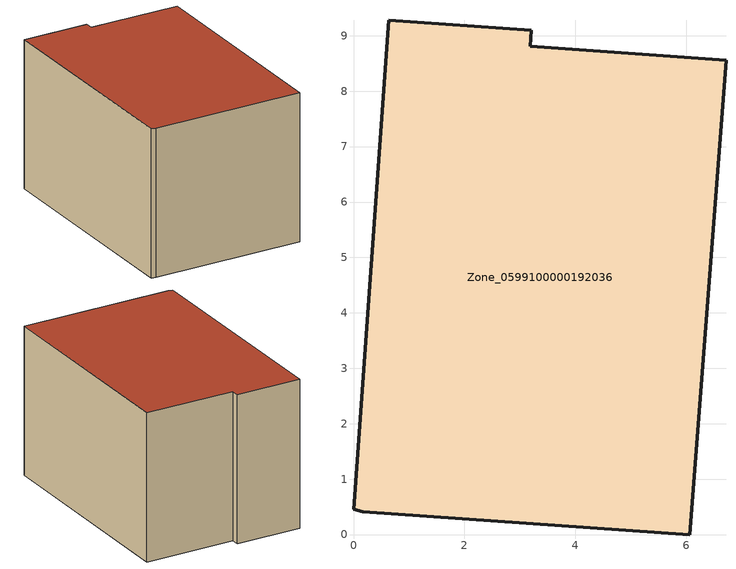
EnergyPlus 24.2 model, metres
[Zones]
Zone_0599100000192036
 floor ground (C_G): 0.17,0.41 0,0.46 0.64,9.28 3.21,9.1 3.19,8.81 6.72,8.56 6.07,0 z7.55
 wall outside (C_F): 6.72,8.56 3.19,8.81 3.21,9.1 0.64,9.28 0,0.46 0.17,0.41 6.07,0 6.72,8.56 z7.55:13.35
 roof outside (C_R): 3.21,9.1 0.64,9.28 0,0.46 0.17,0.41 6.07,0 6.72,8.56 3.19,8.81 z13.35
[BUILDING]
Pand.0599100000192036: North Axis=0; Terrain=City; Loads Convergence Tolerance Value=0.04; Temperature Convergence Tolerance Value=0.4; Solar Distribution=FullExterior; Maximum Number of Warmup Days=25; Minimum Number of Warmup Days=1
[Site:Location]
Rotterdam.The.Hague.AP_ZH_NLD Design_Conditions: Latitude=51.96; Longitude=4.45; Time Zone=1; Elevation=-4.5
[SITE:GROUNDTEMPERATURE:BUILDINGSURFACE]
18, 18, 18, 18, 18, 18, 18, 18, 18, 18, 18, 18
[MATERIAL] Thermal Absorptance=0.9; Solar Absorptance=0.7; Visible Absorptance=0.7
Name | Roughness | Thickness | Conductivity | Density | Specific Heat
G.TI.1946-1964 | MediumSmooth | 0.15 | 1 | 540 | 1210
F.TI.1946-1964 | Rough | 0.3 | 0.857143 | 1920 | 840
R.TI.1946-1964 | MediumRough | 0.2 | 0.277778 | 1500 | 1000
[CONSTRUCTION]
C_G: G.TI.1946-1964
C_F: F.TI.1946-1964
C_R: R.TI.1946-1964
[ZONE]
Zone_0599100000192036: Type=1; Multiplier=1; Ceiling Height=Autocalculate; Volume=Autocalculate; Floor Area=autocalculate; Part of Total Floor Area=Yes
[ZONEINFILTRATION:DESIGNFLOWRATE]
Infil_Zone_0599100000192036: Zone or ZoneList or Space or SpaceList=Zone_0599100000192036; Schedule=AlwaysOn; Design Flow Rate Calculation Method=Flow/Area; Flow Rate per Floor Area=0.003; Constant Term Coefficient=1; Temperature Term Coefficient=0; Velocity Term Coefficient=0; Velocity Squared Term Coefficient=0
[HVACTEMPLATE:ZONE:IDEALLOADSAIRSYSTEM]
Zone_0599100000192036: Maximum Heating Supply Air Temperature=50; Minimum Cooling Supply Air Temperature=13; Maximum Heating Supply Air Humidity Ratio=0.0156; Minimum Cooling Supply Air Humidity Ratio=0.0077; Heating Limit=NoLimit; Cooling Limit=NoLimit; Dehumidification Control Type=ConstantSensibleHeatRatio; Cooling Sensible Heat Ratio=0.7; Dehumidification Setpoint=60; Humidification Control Type=None; Humidification Setpoint=30; Outdoor Air Method=None; Outdoor Air Flow Rate per Person=0.00944; Outdoor Air Flow Rate per Zone Floor Area=0; Outdoor Air Flow Rate per Zone=0; Demand Controlled Ventilation Type=None; Outdoor Air Economizer Type=NoEconomizer; Heat Recovery Type=None; Sensible Heat Recovery Effectiveness=0.7; Latent Heat Recovery Effectiveness=0.65
[ZONECONTROL:THERMOSTAT]
ThermostatControl_Zone_0599100000192036: Zone or ZoneList=Zone_0599100000192036; Control Type Schedule=DualSetpointControlType; Control 1=Thermostat_Zone_0599100000192036; Temperature Difference Between Cutout And Setpoint=0
[THERMOSTATSETPOINT:DUALSETPOINT]
Thermostat_Zone_0599100000192036: Heating Setpoint Temperature Schedule=HeatingSetpoint_Zone_0599100000192036; Cooling Setpoint Temperature Schedule=CoolingSetpoint_Zone_0599100000192036
[SCHEDULE:COMPACT]
HeatingSetpoint_Zone_0599100000192036: Through: 12/31, For: AllDays, Until: 24:00, 21
CoolingSetpoint_Zone_0599100000192036: Through: 12/31, For: AllDays, Until: 24:00, 24
DualSetpointControlType: Through: 12/31, For: AllDays, Until: 24:00, 4
AlwaysOn: Through: 12/31, For: AllDays, Until: 24:00, 1
